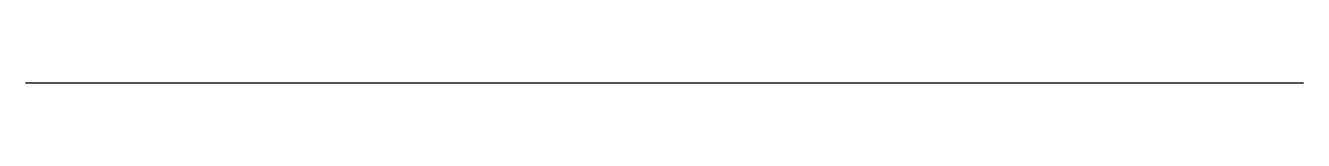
# Model space of a CAD drawing. Extents: x 83.97 to 88.97, y 198.56 to 198.56.
import ezdxf

# ---------------------------------------------------------------- set-up
doc = ezdxf.new("R2010")
doc.units = 0
doc.header["$LTSCALE"] = 10
doc.layers.add('DIMENSION', color=7, linetype='CONTINUOUS')

msp = doc.modelspace()

# ---------------------------------------------------------------- linework, layer by layer
at = {"layer": 'DIMENSION', "color": 0, "linetype": 'CONTINUOUS'}
msp.add_line((83.9715, 198.5615), (88.9715, 198.5615), dxfattribs=at)

doc.saveas('drawing.dxf')
